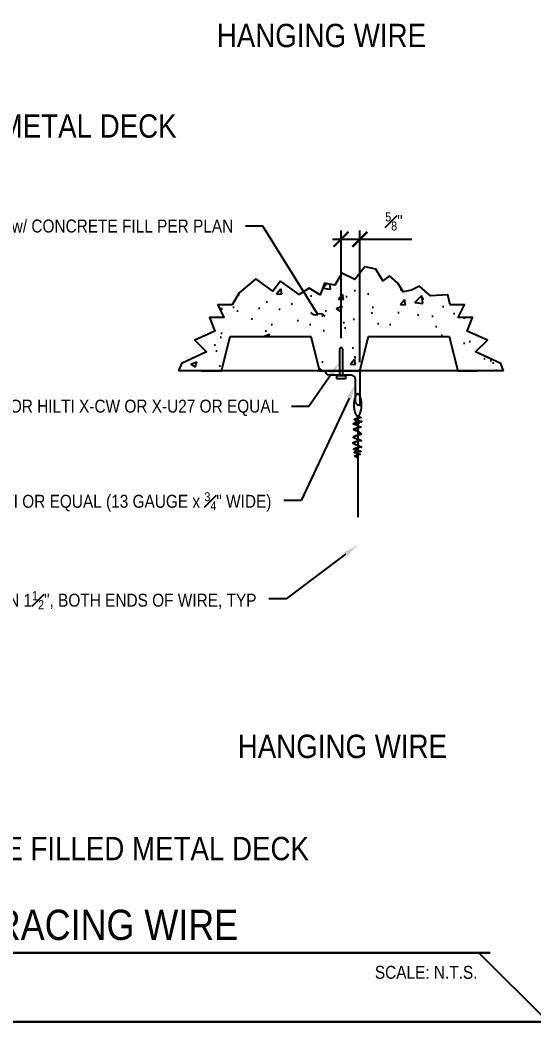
# Model space of a CAD drawing. Header units: inches. Extents: x -16404 to 14624, y -1591 to 16152.
# Drawn here: x -15191.6 to -15147, y 7440 to 7527 of the extents above; entities that cross this region are included whole.
import ezdxf
from ezdxf import colors
from ezdxf.entities.mleader import LeaderData, LeaderLine
from ezdxf.enums import TextEntityAlignment as Align
from ezdxf.math import Vec2, Vec3

# ---------------------------------------------------------------- set-up
doc = ezdxf.new("R2010")
doc.units = ezdxf.units.IN
doc.header["$LTSCALE"] = 24
doc.header["$MEASUREMENT"] = 0
doc.linetypes.add('DASHED2', pattern=[0.375, 0.25, -0.125])
doc.layers.get('0').update_dxf_attribs({"linetype": 'CONTINUOUS'})
doc.layers.get('DefPoints').update_dxf_attribs({"color": 251, "linetype": 'CONTINUOUS'})
doc.layers.add('NON-PLOT', color=253, linetype='CONTINUOUS', plot=False)
doc.layers.add('S-ANNO-GRID-NONPLOT', color=251, linetype='CONTINUOUS', plot=False)
for name, color, linetype in [('S-ANNO-DIMS', 2, 'CONTINUOUS'), ('S-ANNO-NOTE', 4, 'CONTINUOUS'), ('S-ARCH', 1, 'CONTINUOUS'), ('S-CONC', 4, 'CONTINUOUS'), ('S-SIMPSON', 2, 'CONTINUOUS'), ('S-STEEL', 4, 'CONTINUOUS')]:
    doc.layers.add(name, color=color, linetype=linetype)
doc.layers.add('S-HATCH2', color=2, linetype='CONTINUOUS', transparency=0.5)
doc.styles.add('Arial', font='arial.ttf', dxfattribs={"width": 0.85})
doc.dimstyles.new('DIM-12$0', dxfattribs={"dimscale": 12, "dimtxt": 0.09375, "dimasz": 0.109375, "dimexe": 0.0625, "dimexo": 0.0625, "dimgap": 0.0625, "dimtad": 1, "dimdec": 4, "dimzin": 11, "dimdsep": 46, "dimlunit": 4, "dimtxsty": 'Arial', "dimblk": 'ARCHTICK', "dimblk1": 'ARCHTICK', "dimblk2": 'ARCHTICK', "dimsah": 1, "dimcen": 0.125, "dimdle": 0.0625, "dimclrd": 256, "dimclre": 256, "dimclrt": 4, "dimadec": 0, "dimazin": 0, "dimtfac": 0.75, "dimtdec": 4, "dimtofl": 0, "dimtmove": 0, "dimatfit": 3, "dimldrblk": 'ARCHTICK', "dimfxl": 1, "dimfrac": 1, "dimtolj": 1, "dimtzin": 11, "dimarcsym": 0})

# ---------------------------------------------------------------- blocks, each defined once
blk = doc.blocks.new('_ARCHTICK')
at = {"color": 0, "linetype": 'ByBlock', "const_width": 0.15}
blk.add_lwpolyline([(-0.5, -0.5), (0.5, 0.5)], dxfattribs=at)
blk = doc.blocks.new('*D2215')
at = {"layer": 'DefPoints', "color": 0, "transparency": 16777216}
for p in [(-15162.144, 7507.996), (-15163.77, 7498.654), (-15162.144, 7496.562)]:
    blk.add_point(p, dxfattribs=at)
at = {"layer": 'S-ANNO-DIMS', "lineweight": -2, "transparency": 16777216}
for p, q in [((-15163.77, 7499.404), (-15163.77, 7508.746)), ((-15162.144, 7497.312), (-15162.144, 7508.746)), ((-15164.52, 7507.996), (-15162.144, 7507.996)), ((-15162.144, 7507.996), (-15157.631, 7507.996))]:
    blk.add_line(p, q, dxfattribs=at)
at = {"layer": 'S-ANNO-DIMS', "lineweight": -2, "transparency": 16777216, "xscale": 1.3125, "yscale": 1.3125, "zscale": 1.3125, "rotation": 180}
blk.add_blockref('_ARCHTICK', (-15163.77, 7507.996), dxfattribs=at)
at = {"layer": 'S-ANNO-DIMS', "lineweight": -2, "transparency": 16777216, "xscale": 1.3125, "yscale": 1.3125, "zscale": 1.3125}
blk.add_blockref('_ARCHTICK', (-15162.144, 7507.996), dxfattribs=at)
at = {"layer": 'S-ANNO-DIMS', "color": 4, "transparency": 16777216, "insert": (-15159.183, 7509.543), "char_height": 1.125, "attachment_point": 5, "style": 'Arial'}
blk.add_mtext('\\A1;{\\H0.7x;\\S5#8;}"', dxfattribs=at)
blk = doc.blocks.new('*U332')
at = {"const_width": 0.188}
for points in [[(-4.5, 0, -1), (4.5, 0, 3.732051)], [(-4.5, 0, 1), (4.5, 0, -3.732051)]]:
    blk.add_lwpolyline(points, format="xyb", dxfattribs=at)
blk.add_lwpolyline([(4.5, 0), (82.209, 0)], dxfattribs=at)
blk.add_circle((0, 0), 4.5)
at = {"style": 'Arial', "width": 0.85}
for tag, p in [('DWG_TITLE_1', (7.5, 6.188)), ('DWG_TITLE_2', (7.5, 2.438))]:
    blk.add_attdef(tag, text='', height=2.625, dxfattribs=at).set_placement(p, align=Align.MIDDLE_LEFT)
blk.add_attdef('#', text='', height=3, dxfattribs=at).set_placement((0, 0), align=Align.MIDDLE_CENTER)
blk.add_attdef('SCALE', text='', height=1.125, dxfattribs=at).set_placement((81.084, -1.125), align=Align.TOP_RIGHT)
blk = doc.blocks.new('_Integral')
at = {"color": 0, "linetype": 'ByBlock', "lineweight": -2}
for centre, start, end in [((0.445, -0.091), 102, 168), ((-0.445, 0.091), 282, 348)]:
    blk.add_arc(centre, 0.454, start, end, dxfattribs=at)
blk = doc.blocks.new('Se_24x36_DETAILS_GRID')
at = {"linetype": 'DASHED2', "ltscale": 0.5}
blk.add_line((23.3023, 0), (22.8023, 0.5), dxfattribs=at)
blk.add_line((15.5348, 0), (23.3023, 0))

msp = doc.modelspace()

# ---------------------------------------------------------------- hatches: boundary and pattern name
at = {"layer": 'S-HATCH2'}
h = msp.add_hatch(dxfattribs=at)
h.set_pattern_fill('AR-CONC', color=256, scale=0.75, style=0)
h.set_pattern_definition([(50, (-13101.0985, 8743.215), (5.379451, -0.470641), [0.5625, -6.1875]), (355, (-13101.0985, 8743.215), (-1.040635, 5.641441), [0.45, -4.95]), (100.45144, (-13100.65, 8743.1756), (4.338816, 5.1708), [0.478051, -5.258566]), (46.1842, (-13101.0985, 8744.715), (8.00431, -1.241395), [0.84375, -9.28125]), (96.63564, (-13100.4315, 8744.611), (7.009965, 7.30589), [0.717078, -7.887853]), (351.18416, (-13101.0985, 8744.715), (7.009965, 7.30589), [0.675, -7.425]), (21, (-13100.3485, 8744.34), (4.476803, -3.019642), [0.5625, -6.1875]), (326, (-13100.3485, 8744.34), (1.824865, 5.438625), [0.45, -4.95]), (71.45144, (-13099.9754, 8744.088), (6.301668, 2.418984), [0.478051, -5.258566]), (37.5, (-13101.0985, 8743.2148), (0.0911989, 2.4967039), [0, -4.89, 0, -5.025, 0, -4.96875]), (7.5, (-13101.0985, 8743.2148), (1.9730215, 2.9580878), [0, -2.865, 0, -4.7775, 0, -1.89375]), (327.5, (-13102.771, 8743.2148), (4.0036683, -0.1691615), [0, -1.875, 0, -5.85, 0, -7.7625]), (317.5, (-13103.521, 8743.2148), (4.3738963, 0.7507874), [0, -2.4375, 0, -3.885, 0, -5.5125])])
h.paths.add_polyline_path([(-15166.39407, 7499.56167), (-15165.64407, 7496.56167), (-15163.9038, 7496.56167), (-15163.9038, 7498.49177), (-15163.77034, 7498.65364), (-15163.6498, 7498.49056), (-15163.6498, 7496.56167), (-15162.14407, 7496.56167), (-15161.39407, 7499.56167), (-15154.39407, 7499.56167), (-15153.64407, 7496.56167), (-15149.65816, 7496.56167), (-15149.90859, 7497.20515), (-15152.09278, 7498.20416), (-15151.06667, 7499.23027), (-15152.83011, 7500.01928), (-15152.35635, 7501.20279), (-15153.59339, 7501.20279), (-15153.06699, 7502.30414), (-15154.31087, 7502.30414), (-15154.5131, 7503.15531), (-15156.01629, 7503.07873), (-15156.96986, 7503.9268), (-15157.65614, 7503.56991), (-15158.38804, 7503.43847), (-15158.83843, 7504.17074), (-15159.55155, 7504.80914), (-15160.1561, 7504.37627), (-15160.73786, 7505.3902), (-15161.69495, 7505.59675), (-15162.57697, 7504.50771), (-15163.70295, 7505.05224), (-15164.30868, 7503.99994), (-15165.20947, 7504.1877), (-15165.5848, 7503.15499), (-15166.54189, 7503.73706), (-15167.41174, 7503.20419), (-15169.03382, 7504.34826), (-15169.69861, 7503.49686), (-15171.16115, 7504.5611), (-15172.62368, 7503.33723), (-15173.23211, 7502.30414), (-15174.47599, 7502.30414), (-15173.94959, 7501.20279), (-15175.18663, 7501.20279), (-15174.71287, 7500.01928), (-15176.47631, 7499.23027), (-15175.4502, 7498.20416), (-15177.63439, 7497.20515), (-15177.88482, 7496.56167), (-15174.14407, 7496.56167), (-15173.39407, 7499.56167)])

# ---------------------------------------------------------------- linework, layer by layer
at = {"layer": 'NON-PLOT'}
msp.add_lwpolyline([(-15149.65816, 7496.56167), (-15149.90859, 7497.20515), (-15152.09278, 7498.20416), (-15151.06667, 7499.23027), (-15152.83011, 7500.01928), (-15152.35635, 7501.20279), (-15153.59339, 7501.20279), (-15153.06699, 7502.30414), (-15154.31087, 7502.30414), (-15154.5131, 7503.15531), (-15156.01629, 7503.07873), (-15156.96986, 7503.9268), (-15157.65614, 7503.56991), (-15158.38804, 7503.43847), (-15158.83843, 7504.17074), (-15159.55155, 7504.80914), (-15160.1561, 7504.37627), (-15160.73786, 7505.3902), (-15161.69495, 7505.59675), (-15162.57697, 7504.50771), (-15163.70295, 7505.05224), (-15164.30868, 7503.99994), (-15165.20947, 7504.1877), (-15165.5848, 7503.15499), (-15166.54189, 7503.73706), (-15167.41174, 7503.20419), (-15169.03382, 7504.34826), (-15169.69861, 7503.49686), (-15171.16115, 7504.5611), (-15172.62368, 7503.33723), (-15173.23211, 7502.30414), (-15174.47599, 7502.30414), (-15173.94959, 7501.20279), (-15175.18663, 7501.20279), (-15174.71287, 7500.01928), (-15176.47631, 7499.23027), (-15175.4502, 7498.20416), (-15177.63439, 7497.20515), (-15177.88482, 7496.56167)], dxfattribs=at)
at = {"layer": 'S-ANNO-GRID-NONPLOT'}
msp.add_lwpolyline([(-13183.31796, 7440), (-15798.26811, 7440), (-15798.26811, 9000), (-13183.31796, 9000)], close=True, dxfattribs=at)
at = {"layer": 'S-ARCH', "color": 2}
msp.add_line((-15162.32564, 7492.65242), (-15162.32564, 7483.8565), dxfattribs=at)
msp.add_lwpolyline([(-15162.65694, 7493.6093, 0.03562601), (-15162.629, 7493.21764, 0.04775441), (-15162.55991, 7492.93268, 0.09098116), (-15162.4286, 7492.70055, 0.22219039), (-15162.32564, 7492.65242, 0.22219039), (-15162.22268, 7492.70055, 0.09098116), (-15162.09137, 7492.93268, 0.04775441), (-15162.02228, 7493.21764, 0.03562601), (-15161.99433, 7493.6093, 0.03562601), (-15162.02228, 7494.00095, 0.04775441), (-15162.09137, 7494.28591, 0.09098116), (-15162.22268, 7494.51804, 0.22219039), (-15162.32564, 7494.56617, 0.22219039), (-15162.4286, 7494.51804, 0.09098116), (-15162.55991, 7494.28591, 0.04775441), (-15162.629, 7494.00095, 0.03562601)], format="xyb", close=True, dxfattribs=at)
msp.add_lwpolyline([(-15162.32439, 7492.6648), (-15162.29898, 7492.6648), (-15162.29898, 7492.65633), (-15162.29052, 7492.65633), (-15162.29052, 7492.64787), (-15162.27358, 7492.64787), (-15162.27358, 7492.6394), (-15162.26511, 7492.6394), (-15162.26511, 7492.63094), (-15162.25665, 7492.63094), (-15162.25665, 7492.62247), (-15162.24818, 7492.62247), (-15162.24818, 7492.614), (-15162.22278, 7492.614), (-15162.22278, 7492.60554), (-15162.20584, 7492.60554), (-15162.20584, 7492.59707), (-15162.19737, 7492.59707), (-15162.19737, 7492.58861), (-15162.18044, 7492.58861), (-15162.18044, 7492.58014), (-15162.17197, 7492.58014), (-15162.17197, 7492.57168), (-15162.15504, 7492.57168), (-15162.15504, 7492.56321), (-15162.14657, 7492.56321), (-15162.14657, 7492.55475), (-15162.12964, 7492.55475), (-15162.12964, 7492.54628), (-15162.07883, 7492.54628), (-15162.07883, 7492.51242), (-15162.0619, 7492.51242), (-15162.0619, 7492.49549), (-15162.05343, 7492.49549), (-15162.05343, 7492.48702), (-15162.04496, 7492.48702), (-15162.04496, 7492.47856), (-15162.10423, 7492.47856), (-15162.10423, 7492.47009), (-15162.18891, 7492.47009), (-15162.18891, 7492.47856), (-15162.20584, 7492.47856), (-15162.20584, 7492.47009), (-15162.23971, 7492.47009), (-15162.23971, 7492.46163), (-15162.30745, 7492.46163), (-15162.30745, 7492.45316), (-15162.32439, 7492.45316), (-15162.32439, 7492.4447), (-15162.34132, 7492.4447), (-15162.34132, 7492.43623), (-15162.35826, 7492.43623), (-15162.35826, 7492.42776), (-15162.39213, 7492.42776), (-15162.39213, 7492.4193), (-15162.41753, 7492.4193), (-15162.41753, 7492.41083), (-15162.43446, 7492.41083), (-15162.43446, 7492.40237), (-15162.46833, 7492.40237), (-15162.46833, 7492.3939), (-15162.5022, 7492.3939), (-15162.5022, 7492.38544), (-15162.51067, 7492.38544), (-15162.51067, 7492.37697), (-15162.54454, 7492.37697), (-15162.54454, 7492.36851), (-15162.56148, 7492.36851), (-15162.56148, 7492.36004), (-15162.59535, 7492.36004), (-15162.59535, 7492.35157), (-15162.61228, 7492.35157), (-15162.61228, 7492.34311), (-15162.62922, 7492.34311), (-15162.62922, 7492.33464), (-15162.63768, 7492.33464), (-15162.62075, 7492.33464), (-15162.62075, 7492.32618), (-15162.56148, 7492.32618), (-15162.56148, 7492.30925), (-15162.54454, 7492.30925), (-15162.54454, 7492.30078), (-15162.49374, 7492.30078), (-15162.49374, 7492.29232), (-15162.48527, 7492.29232), (-15162.48527, 7492.28385), (-15162.4768, 7492.28385), (-15162.4768, 7492.27539), (-15162.4514, 7492.27539), (-15162.4514, 7492.26692), (-15162.39213, 7492.26692), (-15162.39213, 7492.25845), (-15162.37519, 7492.25845), (-15162.37519, 7492.24999), (-15162.31592, 7492.24999), (-15162.31592, 7492.23306), (-15162.30745, 7492.23306), (-15162.30745, 7492.21613), (-15162.17197, 7492.21613), (-15162.17197, 7492.1992), (-15162.16351, 7492.1992), (-15162.16351, 7492.19073), (-15162.14657, 7492.19073), (-15162.14657, 7492.18227), (-15162.1381, 7492.18227), (-15162.1381, 7492.1738), (-15162.12964, 7492.1738), (-15162.12964, 7492.16533), (-15162.09577, 7492.16533), (-15162.09577, 7492.1484), (-15162.0619, 7492.1484), (-15162.0619, 7492.13994), (-15162.05343, 7492.13994), (-15162.05343, 7492.13147), (-15161.98569, 7492.13147), (-15161.98569, 7492.15687), (-15161.97722, 7492.15687), (-15161.97722, 7492.16533), (-15162.02803, 7492.16533), (-15162.02803, 7492.1484), (-15162.17197, 7492.1484), (-15162.17197, 7492.09761), (-15162.23971, 7492.09761), (-15162.23971, 7492.00449), (-15162.39213, 7492.00449), (-15162.39213, 7491.99602), (-15162.40059, 7491.99602), (-15162.40059, 7491.98756), (-15162.40906, 7491.98756), (-15162.40906, 7492.02989), (-15162.43446, 7492.02989), (-15162.426, 7492.02989), (-15162.426, 7492.03835), (-15162.40906, 7492.03835), (-15162.40906, 7492.04682), (-15162.40059, 7492.04682), (-15162.40059, 7492.05528), (-15162.39213, 7492.05528), (-15162.39213, 7492.07221), (-15162.40906, 7492.07221), (-15162.40906, 7492.08068), (-15162.48527, 7492.08068), (-15162.48527, 7492.07221), (-15162.51914, 7492.07221), (-15162.51914, 7492.06375), (-15162.54454, 7492.06375), (-15162.54454, 7492.05528), (-15162.55301, 7492.05528), (-15162.55301, 7492.04682), (-15162.57841, 7492.04682), (-15162.57841, 7492.03835), (-15162.59535, 7492.03835), (-15162.59535, 7492.02989), (-15162.60381, 7492.02989), (-15162.60381, 7492.02142), (-15162.62922, 7492.02142), (-15162.62922, 7492.01296), (-15162.64615, 7492.01296), (-15162.64615, 7492.00449), (-15162.66309, 7492.00449), (-15162.66309, 7491.99602), (-15162.67155, 7491.99602), (-15162.67155, 7491.98756), (-15162.68002, 7491.98756), (-15162.68002, 7491.97909), (-15162.69696, 7491.97909), (-15162.69696, 7491.97063), (-15162.70542, 7491.97063), (-15162.69696, 7491.97063), (-15162.69696, 7491.97909), (-15162.68002, 7491.97909), (-15162.68002, 7491.98756), (-15162.66309, 7491.98756), (-15162.68002, 7491.98756), (-15162.68002, 7491.97909), (-15162.68849, 7491.97909), (-15162.64615, 7491.97909), (-15162.64615, 7491.9537), (-15162.62922, 7491.9537), (-15162.62922, 7491.94523), (-15162.57841, 7491.94523), (-15162.57841, 7491.91137), (-15162.56148, 7491.91137), (-15162.56148, 7491.89444), (-15162.5022, 7491.89444), (-15162.5022, 7491.86904), (-15162.44293, 7491.86904), (-15162.44293, 7491.85211), (-15162.39213, 7491.85211), (-15162.39213, 7491.80978), (-15162.37519, 7491.80978), (-15162.37519, 7491.80132), (-15162.33285, 7491.80132), (-15162.33285, 7491.79285), (-15162.32439, 7491.79285), (-15162.32439, 7491.77592), (-15162.30745, 7491.77592), (-15162.30745, 7491.76746), (-15162.29052, 7491.76746), (-15162.29052, 7491.75899), (-15162.22278, 7491.75899), (-15162.22278, 7491.74206), (-15162.15504, 7491.74206), (-15162.15504, 7491.73359), (-15162.1381, 7491.73359), (-15162.1381, 7491.71666), (-15162.12964, 7491.71666), (-15162.12964, 7491.7082), (-15162.07883, 7491.7082), (-15162.07883, 7491.69973), (-15162.07036, 7491.69973), (-15162.07036, 7491.69127), (-15162.0619, 7491.69127), (-15162.0619, 7491.6828), (-15162.05343, 7491.6828), (-15162.05343, 7491.67434), (-15162.12964, 7491.67434), (-15162.12964, 7491.6574), (-15162.20584, 7491.6574), (-15162.20584, 7491.64894), (-15162.21431, 7491.64894), (-15162.21431, 7491.64047), (-15162.23124, 7491.64047), (-15162.23124, 7491.63201), (-15162.23971, 7491.63201), (-15162.23971, 7491.62354), (-15162.30745, 7491.62354), (-15162.30745, 7491.61508), (-15162.31592, 7491.61508), (-15162.31592, 7491.60661), (-15162.32439, 7491.60661), (-15162.32439, 7491.59815), (-15162.40059, 7491.59815), (-15162.40059, 7491.58968), (-15162.45987, 7491.58968), (-15162.45987, 7491.56428), (-15162.4768, 7491.56428), (-15162.4768, 7491.55582), (-15162.49374, 7491.55582), (-15162.49374, 7491.54735), (-15162.52761, 7491.54735), (-15162.52761, 7491.53889), (-15162.57841, 7491.53889), (-15162.57841, 7491.53042), (-15162.58688, 7491.53042), (-15162.58688, 7491.52196), (-15162.61228, 7491.52196), (-15162.61228, 7491.50503), (-15162.63768, 7491.50503), (-15162.63768, 7491.49656), (-15162.65462, 7491.49656), (-15162.65462, 7491.48809), (-15162.68002, 7491.48809), (-15162.68002, 7491.47963), (-15162.61872, 7491.47963), (-15162.61872, 7491.47116), (-15162.64412, 7491.47116), (-15162.64412, 7491.4627), (-15162.63566, 7491.4627), (-15162.63566, 7491.45423), (-15162.66309, 7491.45423), (-15162.66309, 7491.44577), (-15162.64615, 7491.44577), (-15162.64615, 7491.4373), (-15162.58688, 7491.4373), (-15162.58688, 7491.42037), (-15162.57841, 7491.42037), (-15162.57841, 7491.41191), (-15162.51067, 7491.41191), (-15162.51067, 7491.38651), (-15162.44293, 7491.38651), (-15162.44293, 7491.37804), (-15162.39213, 7491.37804), (-15162.39213, 7491.34418), (-15162.32439, 7491.34418), (-15162.32439, 7491.31879), (-15162.31592, 7491.31879), (-15162.31592, 7491.31032), (-15162.30745, 7491.31032), (-15162.30745, 7491.29339), (-15162.23971, 7491.29339), (-15162.23971, 7491.25953), (-15162.23124, 7491.25953), (-15162.23124, 7491.20873), (-15162.15504, 7491.20873), (-15162.15504, 7491.17487), (-15162.1381, 7491.17487), (-15162.1381, 7491.16641), (-15162.07036, 7491.16641), (-15162.07036, 7491.14101), (-15162.0619, 7491.14101), (-15162.0619, 7491.13254), (-15162.05343, 7491.13254), (-15162.05343, 7491.12408), (-15162.04496, 7491.12408), (-15162.04496, 7491.11561), (-15162.03649, 7491.11561), (-15162.03649, 7491.10715), (-15162.07823, 7491.10715), (-15162.07823, 7491.09868), (-15162.01896, 7491.09868), (-15162.01896, 7491.07329), (-15162.0359, 7491.07329), (-15162.0359, 7491.06482), (-15162.04496, 7491.06482), (-15162.04496, 7491.04789), (-15162.07036, 7491.04789), (-15162.07036, 7491.03942), (-15162.07883, 7491.03942), (-15162.07883, 7491.03096), (-15162.09577, 7491.03096), (-15162.09577, 7491.02249), (-15162.1381, 7491.02249), (-15162.1381, 7491.01403), (-15162.16351, 7491.01403), (-15162.16351, 7491.00556), (-15162.22278, 7491.00556), (-15162.22278, 7490.98017), (-15162.28205, 7490.98017), (-15162.28205, 7490.9717), (-15162.29052, 7490.9717), (-15162.29052, 7490.96323), (-15162.30745, 7490.96323), (-15162.30745, 7490.95477), (-15162.38366, 7490.95477), (-15162.38366, 7490.93784), (-15162.39213, 7490.93784), (-15162.39213, 7490.92937), (-15162.426, 7490.92937), (-15162.426, 7490.92091), (-15162.44293, 7490.92091), (-15162.44293, 7490.91244), (-15162.51067, 7490.91244), (-15162.51067, 7490.89551), (-15162.53607, 7490.89551), (-15162.53607, 7490.88705), (-15162.58688, 7490.88705), (-15162.58688, 7490.87011), (-15162.59535, 7490.87011), (-15162.59535, 7490.86165), (-15162.66309, 7490.86165), (-15162.66309, 7490.85318), (-15162.67155, 7490.85318), (-15162.67155, 7490.84472), (-15162.68002, 7490.84472), (-15162.68002, 7490.82779), (-15162.62719, 7490.82779), (-15162.62719, 7490.81086), (-15162.65259, 7490.81086), (-15162.65259, 7490.80239), (-15162.66106, 7490.80239), (-15162.66106, 7490.79392), (-15162.67799, 7490.79392), (-15162.67799, 7490.78546), (-15162.68646, 7490.78546), (-15162.68646, 7490.77699), (-15162.7034, 7490.77699), (-15162.7034, 7490.76853), (-15162.71186, 7490.76853), (-15162.62719, 7490.76853), (-15162.62719, 7490.76006), (-15162.63768, 7490.76006), (-15162.63768, 7490.7516), (-15162.62922, 7490.7516), (-15162.62922, 7490.74313), (-15162.56994, 7490.74313), (-15162.56994, 7490.71774), (-15162.56148, 7490.71774), (-15162.56148, 7490.70927), (-15162.4768, 7490.70927), (-15162.4768, 7490.68387), (-15162.46833, 7490.68387), (-15162.46833, 7490.67541), (-15162.45987, 7490.67541), (-15162.45987, 7490.65848), (-15162.39213, 7490.65848), (-15162.39213, 7490.65001), (-15162.34132, 7490.65001), (-15162.34132, 7490.62462), (-15162.25665, 7490.62462), (-15162.25665, 7490.59922), (-15162.18891, 7490.59922), (-15162.18891, 7490.59075), (-15162.17197, 7490.59075), (-15162.17197, 7490.58229), (-15162.1127, 7490.58229), (-15162.1127, 7490.56536), (-15162.10423, 7490.56536), (-15162.10423, 7490.55689), (-15162.05343, 7490.55689), (-15162.05343, 7490.54843), (-15162.05283, 7490.54843), (-15162.05283, 7490.53149), (-15162.04436, 7490.53149), (-15162.04436, 7490.52303), (-15162.0359, 7490.52303), (-15162.0359, 7490.51456), (-15162.02743, 7490.51456), (-15162.03649, 7490.51456), (-15162.03649, 7490.49763), (-15162.10423, 7490.49763), (-15162.10423, 7490.47224), (-15162.25665, 7490.47224), (-15162.25665, 7490.45531), (-15162.26511, 7490.45531), (-15162.26511, 7490.44684), (-15162.33285, 7490.44684), (-15162.33285, 7490.43837), (-15162.39213, 7490.43837), (-15162.39213, 7490.42991), (-15162.45987, 7490.42991), (-15162.45987, 7490.41298), (-15162.4768, 7490.41298), (-15162.4768, 7490.40451), (-15162.49374, 7490.40451), (-15162.49374, 7490.39605), (-15162.51067, 7490.39605), (-15162.51067, 7490.38758), (-15162.51914, 7490.38758), (-15162.51914, 7490.37912), (-15162.54454, 7490.37912), (-15162.54454, 7490.37065), (-15162.61228, 7490.37065), (-15162.61228, 7490.35372), (-15162.62922, 7490.35372), (-15162.62922, 7490.34525), (-15162.61872, 7490.34525), (-15162.61872, 7490.33679), (-15162.62719, 7490.33679), (-15162.62719, 7490.32832), (-15162.63566, 7490.32832), (-15162.63566, 7490.31986), (-15162.65259, 7490.31986), (-15162.65259, 7490.31139), (-15162.73726, 7490.31139), (-15162.73726, 7490.29446), (-15162.74573, 7490.29446), (-15162.74573, 7490.286), (-15162.66106, 7490.286), (-15162.66106, 7490.27753), (-15162.68002, 7490.27753), (-15162.68002, 7490.25213), (-15162.67155, 7490.25213), (-15162.67155, 7490.24367), (-15162.61228, 7490.24367), (-15162.61228, 7490.21827), (-15162.60381, 7490.21827), (-15162.60381, 7490.20981), (-15162.59535, 7490.20981), (-15162.59535, 7490.20134), (-15162.54454, 7490.20134), (-15162.54454, 7490.18441), (-15162.53607, 7490.18441), (-15162.53607, 7490.16748), (-15162.4768, 7490.16748), (-15162.4768, 7490.12515), (-15162.41753, 7490.12515), (-15162.41753, 7490.10822), (-15162.35826, 7490.10822), (-15162.35826, 7490.08282), (-15162.34132, 7490.08282), (-15162.34132, 7490.07436), (-15162.28205, 7490.07436), (-15162.28205, 7490.05743), (-15162.27358, 7490.05743), (-15162.27358, 7490.04896), (-15162.22278, 7490.04896), (-15162.22278, 7490.0405), (-15162.20584, 7490.0405), (-15162.20584, 7490.02357), (-15162.19737, 7490.02357), (-15162.19737, 7490.0151), (-15162.17197, 7490.0151), (-15162.17197, 7490.00663), (-15162.1127, 7490.00663), (-15162.1127, 7489.99817), (-15162.09577, 7489.99817), (-15162.09577, 7489.9897), (-15162.04496, 7489.9897), (-15162.04496, 7489.98124), (-15162.03649, 7489.98124), (-15162.03649, 7489.97277), (-15162.02803, 7489.97277), (-15162.02803, 7489.96431), (-15162.01956, 7489.96431), (-15162.01956, 7489.95584), (-15162.01109, 7489.95584), (-15162.01109, 7489.94738), (-15161.99416, 7489.94738), (-15162.04496, 7489.94738), (-15162.04496, 7489.93044), (-15162.1127, 7489.93044), (-15162.1127, 7489.92198), (-15162.18044, 7489.92198), (-15162.18044, 7489.91351), (-15162.23124, 7489.91351), (-15162.23124, 7489.89658), (-15162.29052, 7489.89658), (-15162.29052, 7489.88812), (-15162.29898, 7489.88812), (-15162.29898, 7489.87119), (-15162.32439, 7489.87119), (-15162.32439, 7489.86272), (-15162.39213, 7489.86272), (-15162.39213, 7489.85426), (-15162.40906, 7489.85426), (-15162.40906, 7489.84579), (-15162.426, 7489.84579), (-15162.426, 7489.83732), (-15162.49374, 7489.83732), (-15162.49374, 7489.82886), (-15162.5022, 7489.82886), (-15162.5022, 7489.82039), (-15162.52761, 7489.82039), (-15162.52761, 7489.81193), (-15162.53607, 7489.81193), (-15162.53607, 7489.80346), (-15162.56148, 7489.80346), (-15162.56148, 7489.795), (-15162.59535, 7489.795), (-15162.59535, 7489.78653), (-15162.61228, 7489.78653), (-15162.61228, 7489.77807), (-15162.65462, 7489.77807), (-15162.65462, 7489.7696), (-15162.68002, 7489.7696), (-15162.66309, 7489.7696), (-15162.66309, 7489.76114), (-15162.59535, 7489.76114), (-15162.59535, 7489.7442), (-15162.58688, 7489.7442), (-15162.58688, 7489.73574), (-15162.57841, 7489.73574), (-15162.57841, 7489.72727), (-15162.56148, 7489.72727), (-15162.56148, 7489.71881), (-15162.49374, 7489.71881), (-15162.49374, 7489.70188), (-15162.4768, 7489.70188), (-15162.4768, 7489.69341), (-15162.426, 7489.69341), (-15162.426, 7489.66801), (-15162.40906, 7489.66801), (-15162.40906, 7489.65955), (-15162.34132, 7489.65955), (-15162.34132, 7489.65108), (-15162.27358, 7489.65108), (-15162.27358, 7489.62569), (-15162.22278, 7489.62569), (-15162.22278, 7489.60876), (-15162.15504, 7489.60876), (-15162.15504, 7489.60029), (-15162.14657, 7489.60029), (-15162.14657, 7489.59183), (-15162.07883, 7489.59183), (-15162.07883, 7489.58336), (-15162.07036, 7489.58336), (-15162.07036, 7489.57489), (-15162.0619, 7489.57489), (-15162.0619, 7489.56643), (-15162.05343, 7489.56643), (-15162.12117, 7489.56643), (-15162.12117, 7489.54103), (-15162.17197, 7489.54103), (-15162.17197, 7489.5495), (-15162.23124, 7489.5495), (-15162.23124, 7489.54103), (-15162.24818, 7489.54103), (-15162.24818, 7489.53257), (-15162.32439, 7489.53257), (-15162.32439, 7489.5241), (-15162.51067, 7489.5241), (-15162.51067, 7489.51564), (-15162.52761, 7489.51564), (-15162.52761, 7489.50717), (-15162.56148, 7489.50717), (-15162.56148, 7489.4987), (-15162.58688, 7489.4987), (-15162.58688, 7489.49024), (-15162.61228, 7489.49024), (-15162.61228, 7489.48177), (-15162.62075, 7489.48177), (-15162.62075, 7489.47331), (-15162.62922, 7489.47331), (-15162.61228, 7489.47331), (-15162.61228, 7489.46484), (-15162.4768, 7489.46484), (-15162.4768, 7489.44791), (-15162.46833, 7489.44791), (-15162.46833, 7489.43945), (-15162.41753, 7489.43945), (-15162.41753, 7489.42252), (-15162.40906, 7489.42252), (-15162.40906, 7489.41405), (-15162.35826, 7489.41405), (-15162.35826, 7489.38019), (-15162.29052, 7489.38019), (-15162.29052, 7489.36326), (-15162.28205, 7489.36326), (-15162.28205, 7489.35479), (-15162.27358, 7489.35479), (-15162.27358, 7489.34633), (-15162.21431, 7489.34633), (-15162.21431, 7489.33786), (-15162.14657, 7489.33786), (-15162.14657, 7489.3294), (-15162.1381, 7489.3294), (-15162.1381, 7489.32093), (-15162.12117, 7489.32093), (-15162.12117, 7489.31246), (-15162.1127, 7489.31246), (-15162.24818, 7489.31246), (-15162.24818, 7489.304), (-15162.25665, 7489.304), (-15162.25665, 7489.29553), (-15162.32439, 7489.29553), (-15162.32439, 7489.28707), (-15162.33285, 7489.28707), (-15162.33285, 7489.2786), (-15162.38366, 7489.2786), (-15162.38366, 7489.27014), (-15162.39213, 7489.27014), (-15162.39213, 7489.26167), (-15162.40059, 7489.26167), (-15162.40059, 7489.25321), (-15162.41753, 7489.25321), (-15162.41753, 7489.24474), (-15162.426, 7489.24474), (-15162.426, 7489.23627), (-15162.44293, 7489.23627), (-15162.44293, 7489.22781), (-15162.4514, 7489.22781), (-15162.4514, 7489.21934), (-15162.45987, 7489.21934), (-15162.45987, 7489.21088), (-15162.4768, 7489.21088), (-15162.4768, 7489.20241), (-15162.49374, 7489.20241), (-15162.49374, 7489.19395), (-15162.51067, 7489.19395), (-15162.51067, 7489.18548), (-15162.53607, 7489.18548), (-15162.53607, 7489.17702), (-15162.54454, 7489.17702), (-15162.54454, 7489.16855), (-15162.56148, 7489.16855), (-15162.56148, 7489.14315), (-15162.55301, 7489.14315), (-15162.55301, 7489.13469), (-15162.52761, 7489.13469), (-15162.52761, 7489.12622), (-15162.51067, 7489.12622), (-15162.51067, 7489.11776), (-15162.46833, 7489.11776), (-15162.46833, 7489.10929), (-15162.45987, 7489.10929), (-15162.45987, 7489.10083), (-15162.4514, 7489.10083), (-15162.4514, 7489.09236), (-15162.44293, 7489.09236), (-15162.44293, 7489.0839), (-15162.426, 7489.0839), (-15162.426, 7489.07543), (-15162.41753, 7489.07543), (-15162.41753, 7489.06697), (-15162.40059, 7489.06697), (-15162.40059, 7489.0585), (-15162.39213, 7489.0585), (-15162.39213, 7489.05003), (-15162.38366, 7489.05003), (-15162.38366, 7489.04157), (-15162.37519, 7489.04157), (-15162.37519, 7489.0331), (-15162.36672, 7489.0331), (-15162.36672, 7489.02464), (-15162.35826, 7489.02464), (-15162.35826, 7489.01617), (-15162.34979, 7489.01617), (-15162.34979, 7489.00771), (-15162.34132, 7489.00771), (-15162.34132, 7488.99924), (-15162.33285, 7488.99924), (-15162.33285, 7488.99078), (-15162.32439, 7488.99078)], dxfattribs=at)
msp.add_lwpolyline([(-15162.32564, 7476.16833, 0, 0.5, 0), (-15162.32564, 7477.66833, 0, 0, 0), (-15162.32564, 7483.8565, 0, 0, 0)], format="xyseb", dxfattribs=at)
at = {"layer": 'S-CONC'}
msp.add_line((-15149.65816, 7496.56167), (-15177.88482, 7496.56167), dxfattribs=at)
at = {"layer": 'S-SIMPSON'}
for p, q in [((-15163.9038, 7498.49177), (-15163.77034, 7498.65364)), ((-15163.9038, 7498.49177), (-15163.9038, 7496.15097)), ((-15163.77034, 7498.65364), (-15163.6498, 7498.49056)), ((-15163.6498, 7498.49056), (-15163.6498, 7496.15097)), ((-15164.16681, 7496.1516), (-15164.16681, 7495.86766)), ((-15164.16681, 7496.1516), (-15163.39101, 7496.1516)), ((-15163.39101, 7496.1516), (-15163.39101, 7495.86766)), ((-15163.39101, 7495.86766), (-15164.16681, 7495.86766))]:
    msp.add_line(p, q, dxfattribs=at)
at = {"layer": 'S-STEEL'}
msp.add_lwpolyline([(-15175.87459, 7496.56167), (-15174.14407, 7496.56167), (-15173.39407, 7499.56167), (-15166.39407, 7499.56167), (-15165.64407, 7496.56167), (-15162.14407, 7496.56167), (-15161.39407, 7499.56167), (-15154.39407, 7499.56167), (-15153.64407, 7496.56167), (-15151.94676, 7496.56167)], dxfattribs=at)
msp.add_lwpolyline([(-15162.14407, 7496.56167), (-15162.14407, 7493.56167, -0.41421356), (-15162.51907, 7493.93667), (-15162.51907, 7495.81167, 0.41421356), (-15162.89407, 7496.18667), (-15164.76907, 7496.18667, -0.41421356), (-15165.14407, 7496.56167)], format="xyb", close=True, dxfattribs=at)

# ---------------------------------------------------------------- block references
at = {"layer": 'S-ANNO-GRID-NONPLOT', "xscale": 12, "yscale": 12, "zscale": 12}
msp.add_blockref('Se_24x36_DETAILS_GRID', (-15425.43172, 7440), dxfattribs=at)
at = {"layer": 'S-ANNO-NOTE'}
msp.add_blockref('*U332', (-15233.01352, 7446), dxfattribs=at).add_auto_attribs({'#': '-', 'DWG_TITLE_2': 'ATTACHMENT FOR BRACING WIRE', 'SCALE': 'SCALE: N.T.S.'})

# ---------------------------------------------------------------- texts
at = {"layer": 'S-ANNO-NOTE', "color": 6, "char_height": 2.025, "attachment_point": 8, "style": 'Arial'}
for s, insert, width in [('HANGING WIRE', (-15165.47417, 7524.65857), 31.0800653), ('B:  AT METAL DECK', (-15189.3976, 7516.79386), 56.4519575), ('HANGING WIRE', (-15163.65497, 7462.9047), 31.0800653), ('A:  AT CONCRETE FILLED METAL DECK', (-15189.3976, 7454.02462), 56.4519575)]:
    msp.add_mtext(s, dxfattribs=dict(at, insert=insert, width=width))

# ---------------------------------------------------------------- dimensions: what is measured, and where the dimension line sits
at = {"layer": 'S-ANNO-DIMS'}
dim = msp.add_linear_dim(base=(-15162.14407, 7507.99585), p1=(-15163.77034, 7498.65364), p2=(-15162.14407, 7496.56167), text='{\\H0.7x;\\S5#8;}"', dimstyle='DIM-12$0', dxfattribs=at)
dim.commit()
dim.dimension.update_dxf_attribs({"geometry": '*D2215', "text_midpoint": (-15159.18304, 7507.99585), "dimtype": 160})

# ---------------------------------------------------------------- leaders
at = {"layer": 'S-ANNO-NOTE'}
ml = msp.add_multileader_mtext('Standard', dxfattribs=at)
ml.set_content('\\A1;METAL DECKING w/ CONCRETE FILL PER PLAN', color=4, style='Arial')
ml.set_leader_properties(color=2)
ml.set_arrow_properties(name='INTEGRAL')
ml.build(insert=Vec2(0, 0))
ml.multileader.update_dxf_attribs({"dogleg_length": 0.36, "arrow_head_size": 1.3125, "scale": 12})
ctx = ml.context
ctx.base_point, ctx.scale, ctx.char_height, ctx.arrow_head_size, ctx.landing_gap_size, ctx.plane_origin = Vec3(-15191.55621, 7509.13708), 12, 1.125, 1.3125, 1.08, Vec3(-15125.41863, 7797.96886)
ctx.text_align_type = 2
notes = []
notes.append((ctx, [(0, (1, 1, 0), (-15170.55325, 7509.13708), (-1, 0), 1.5, [(0, [(-15165.79042, 7501.47433)], 0, [])])]))
ctx.mtext.insert, ctx.mtext.width, ctx.mtext.alignment, ctx.mtext.flow_direction = Vec3(-15173.13325, 7509.70918), 19.6430737, 3, 5
ml = msp.add_multileader_mtext('Standard', dxfattribs=at)
ml.set_content('\\A1;SHOT-IN ANCHOR HILTI X-CW OR X-U27 OR EQUAL', color=4, style='Arial')
ml.set_leader_properties(color=2)
ml.build(insert=Vec2(0, 0))
ml.multileader.update_dxf_attribs({"dogleg_length": 0.36, "arrow_head_size": 1.3125, "scale": 12})
ctx = ml.context
ctx.base_point, ctx.scale, ctx.char_height, ctx.arrow_head_size, ctx.landing_gap_size, ctx.plane_origin = Vec3(-15189.3705, 7493.45679), 12, 1.125, 1.3125, 1.08, Vec3(-15125.41863, 7787.28361)
ctx.text_align_type = 2
notes.append((ctx, [(0, (1, 1, 0), (-15166.56397, 7493.45679), (-1, 0), 1.5, [(0, [(-15163.9038, 7497.30418)], 0, [])])]))
ctx.mtext.insert, ctx.mtext.width, ctx.mtext.alignment, ctx.mtext.flow_direction = Vec3(-15169.14397, 7494.06304), 19.801219, 3, 5
ml = msp.add_multileader_mtext('Standard', dxfattribs=at)
ml.set_content('\\A1;CEILING CLIP HILTI OR EQUAL (13 GAUGE x {\\H0.7x;\\S3#4;\\H1.42857x;" WIDE)}', color=4, style='Arial')
ml.set_leader_properties(color=2)
ml.build(insert=Vec2(0, 0))
ml.multileader.update_dxf_attribs({"dogleg_length": 0.36, "arrow_head_size": 1.3125, "scale": 12})
ctx = ml.context
ctx.base_point, ctx.scale, ctx.char_height, ctx.arrow_head_size, ctx.landing_gap_size, ctx.plane_origin = Vec3(-15190.37978, 7485.29188), 12, 1.125, 1.3125, 1.08, Vec3(-15125.41863, 7779.1187)
ctx.text_align_type = 2
notes.append((ctx, [(0, (1, 1, 0), (-15167.23603, 7485.29188), (-1, 0), 1.5, [(0, [(-15162.51907, 7495.38908)], 0, [])])]))
ctx.mtext.insert, ctx.mtext.width, ctx.mtext.alignment, ctx.mtext.flow_direction = Vec3(-15169.81603, 7486.01975), 20.7010749, 3, 5
ml = msp.add_multileader_mtext('Standard', dxfattribs=at)
ml.set_content('\\A1;VERTICAL HANGER WIRE w/ MIN 3 TIGHT TURNS IN 1{\\H0.7x;\\S1#2;\\H1.42857x;", BOTH ENDS OF WIRE, TYP}', color=4, style='Arial')
ml.set_leader_properties(color=2)
ml.build(insert=Vec2(0, 0))
ml.multileader.update_dxf_attribs({"dogleg_length": 0.36, "arrow_head_size": 1.3125, "scale": 12})
ctx = ml.context
ctx.base_point, ctx.scale, ctx.char_height, ctx.arrow_head_size, ctx.landing_gap_size, ctx.plane_origin = Vec3(-15190.37228, 7476.75481), 12, 1.125, 1.3125, 1.08, Vec3(-15125.41863, 7765.58658)
ctx.text_align_type = 2
notes.append((ctx, [(0, (1, 1, 0), (-15168.5331, 7476.75481), (-1, 0), 1.5, [(0, [(-15162.32564, 7481.43639)], 0, [])])]))
ctx.mtext.insert, ctx.mtext.width, ctx.mtext.alignment, ctx.mtext.flow_direction = Vec3(-15171.1131, 7477.42858), 19.6430737, 3, 5
for ctx, leaders in notes:
    for number, flags, end, landing, length, lines in leaders:
        leader = LeaderData()
        leader.index, (leader.has_last_leader_line, leader.has_dogleg_vector, leader.attachment_direction) = number, flags
        leader.last_leader_point, leader.dogleg_vector, leader.dogleg_length = Vec3(end), Vec3(landing), length
        for number, points, colour, breaks in lines:
            line = LeaderLine()
            line.index, line.vertices, line.color, line.breaks = number, Vec3.list(points), colors.encode_raw_color(colour), breaks
            leader.lines.append(line)
        ctx.leaders.append(leader)

doc.saveas('drawing.dxf')
